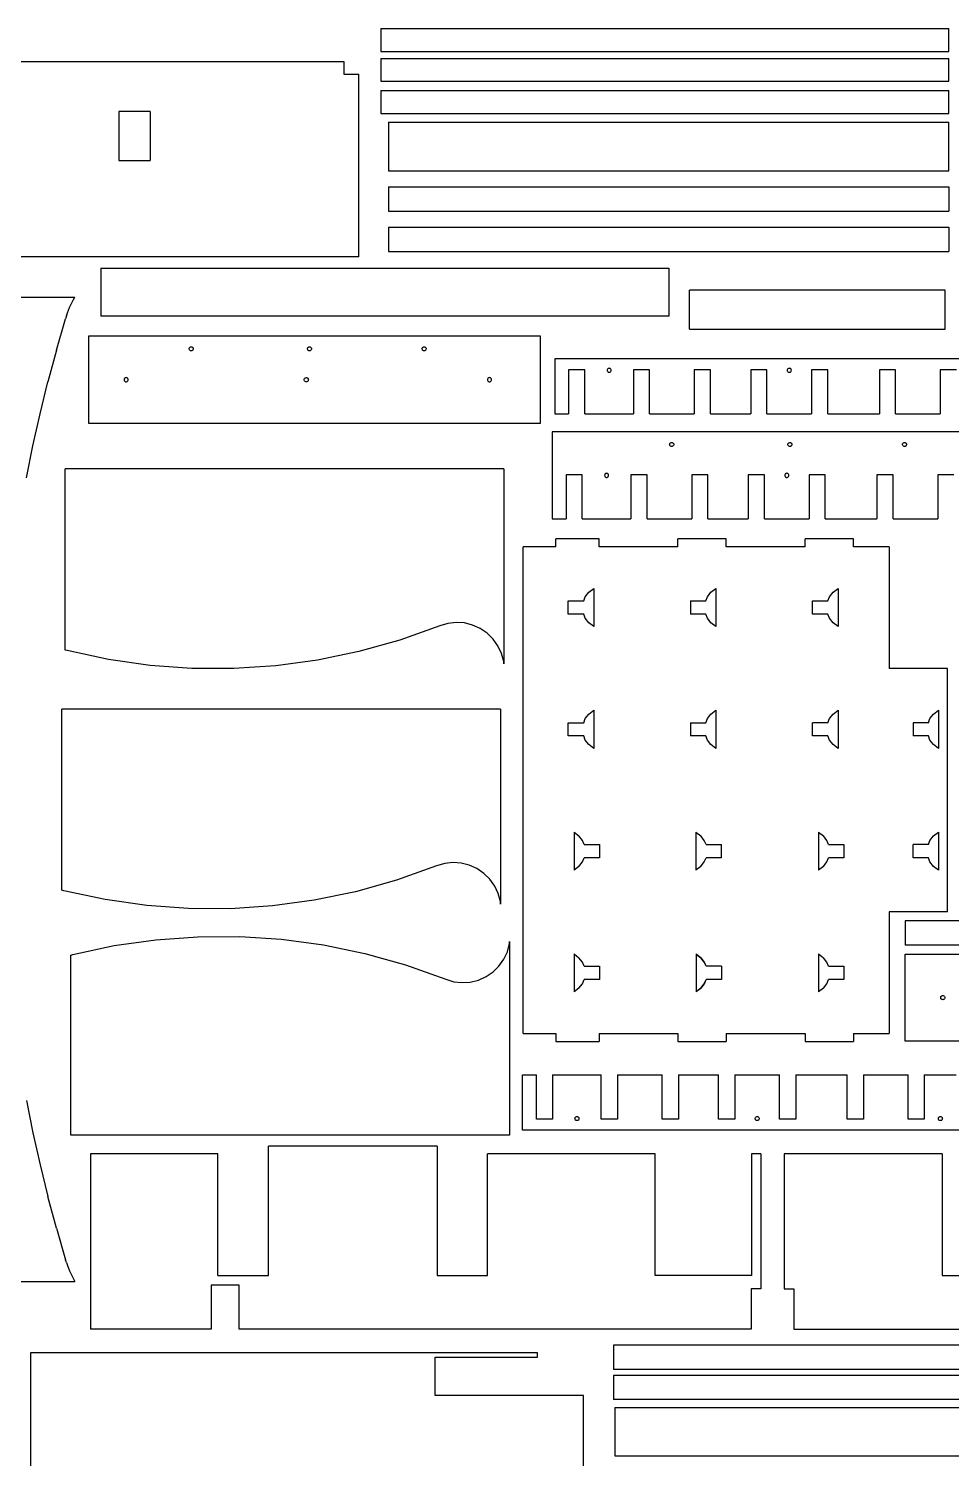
# Model space of a CAD drawing. Extents: x -2756 to 2933, y -1489 to 1592.
# Drawn here: x 473 to 1202, y 447 to 1577 of the extents above; entities that cross this region are included whole.
import ezdxf

# ---------------------------------------------------------------- set-up
doc = ezdxf.new("R2010")
doc.units = 0
doc.layers.get('0').update_dxf_attribs({"linetype": 'CONTINUOUS'})

msp = doc.modelspace()

# ---------------------------------------------------------------- linework, layer by layer
for p, q in [((751.4, 1576.6), (1200.2, 1576.6)), ((751.4, 1576.6), (751.4, 1558.6)), ((1200.2, 1558.6), (1200.2, 1576.6)), ((321.6, 1550.6), (722.3, 1550.6)), ((722.3, 1550.6), (722.3, 1540.6)), ((751.4, 1558.6), (1200.2, 1558.6)), ((751.4, 1553), (1200.2, 1553)), ((751.4, 1553), (751.4, 1535)), ((1200.2, 1535), (1200.2, 1553)), ((722.3, 1540.6), (734.2, 1540.6)), ((734.2, 1396.3), (734.2, 1540.6)), ((751.4, 1535), (1200.2, 1535)), ((751.4, 1527.6), (1200.2, 1527.6)), ((751.4, 1527.6), (751.4, 1509.6)), ((1200.2, 1509.6), (1200.2, 1527.6)), ((569.2, 1511.2), (544.4, 1511.2)), ((544.4, 1511.2), (544.4, 1472.5)), ((569.2, 1511.2), (569.2, 1472.5)), ((751.4, 1509.6), (1200.2, 1509.6)), ((757.4, 1502.6), (757.4, 1464.2)), ((757.4, 1502.6), (1200.2, 1502.6)), ((1200.2, 1464.2), (1200.2, 1502.6)), ((544.4, 1472.5), (569.2, 1472.5)), ((757.4, 1464.2), (1200.2, 1464.2)), ((757.4, 1451.6), (757.4, 1432.4)), ((757.4, 1451.6), (1200.2, 1451.6)), ((1200.2, 1451.6), (1200.2, 1432.4)), ((757.4, 1432.4), (1200.2, 1432.4)), ((757.4, 1419.6), (757.4, 1400.4)), ((757.4, 1419.6), (1200.2, 1419.6)), ((1200.2, 1419.6), (1200.2, 1400.4)), ((734.2, 1396.3), (307.6, 1396.3)), ((757.4, 1400.4), (1200.2, 1400.4)), ((530.2, 1387.4), (979, 1387.4)), ((530.2, 1387.4), (530.2, 1349.5)), ((979, 1387.4), (979, 1349.5)), ((1197.3, 1369.8), (995.2, 1369.8)), ((995.2, 1339.2), (995.2, 1369.8)), ((1197.3, 1339.2), (1197.3, 1369.8)), ((439.5, 1364.4), (509.7, 1364.4)), ((504.7, 1354), (505.6, 1356.2)), ((505.6, 1356.2), (506.6, 1358.4)), ((506.6, 1358.4), (507.6, 1360.5)), ((507.6, 1360.5), (508.7, 1362.6)), ((508.7, 1362.6), (509.7, 1364.4)), ((495.2, 1322.5), (502.4, 1347.4)), ((503.1, 1349.6), (502.4, 1347.4)), ((503.1, 1349.6), (503.9, 1351.9)), ((503.9, 1351.9), (504.7, 1354)), ((979, 1349.5), (530.2, 1349.5)), ((877.5, 1333.6), (520.4, 1333.6)), ((520.4, 1333.6), (520.4, 1264.7)), ((877.5, 1264.7), (877.5, 1333.6)), ((995.2, 1339.2), (1197.3, 1339.2)), ((495.2, 1322.5), (488.5, 1297.5)), ((600, 1323.6), (600.1, 1324)), ((600.1, 1323.2), (600, 1323.6)), ((600.1, 1324), (600.3, 1324.4)), ((600.3, 1322.8), (600.1, 1323.2)), ((600.3, 1324.4), (600.5, 1324.7)), ((600.5, 1322.5), (600.3, 1322.8)), ((600.5, 1324.7), (600.8, 1325)), ((600.8, 1322.2), (600.5, 1322.5)), ((600.8, 1325), (601.2, 1325.2)), ((601.2, 1322.1), (600.8, 1322.2)), ((601.2, 1325.2), (601.6, 1325.2)), ((601.6, 1325.2), (602.1, 1325.2)), ((602.1, 1325.2), (602.4, 1325)), ((602.4, 1322.2), (602.1, 1322.1)), ((602.4, 1325), (602.8, 1324.7)), ((602.8, 1322.5), (602.4, 1322.2)), ((602.8, 1324.7), (603, 1324.4)), ((603, 1322.8), (602.8, 1322.5)), ((603, 1324.4), (603.2, 1324)), ((603.2, 1323.2), (603, 1322.8)), ((603.2, 1324), (603.2, 1323.6)), ((603.2, 1323.6), (603.2, 1323.2)), ((693.4, 1323.6), (693.5, 1324)), ((693.5, 1323.2), (693.4, 1323.6)), ((693.5, 1324), (693.7, 1324.4)), ((693.7, 1322.8), (693.5, 1323.2)), ((693.7, 1324.4), (693.9, 1324.7)), ((693.9, 1322.5), (693.7, 1322.8)), ((693.9, 1324.7), (694.2, 1325)), ((694.2, 1322.2), (693.9, 1322.5)), ((694.2, 1325), (694.6, 1325.2)), ((694.6, 1322.1), (694.2, 1322.2)), ((694.6, 1325.2), (695, 1325.2)), ((695, 1325.2), (695.5, 1325.2)), ((695.5, 1325.2), (695.8, 1325)), ((695.8, 1322.2), (695.5, 1322.1)), ((695.8, 1325), (696.2, 1324.7)), ((696.2, 1322.5), (695.8, 1322.2)), ((696.2, 1324.7), (696.4, 1324.4)), ((696.4, 1322.8), (696.2, 1322.5)), ((696.4, 1324.4), (696.6, 1324)), ((696.6, 1323.2), (696.4, 1322.8)), ((696.6, 1324), (696.6, 1323.6)), ((696.6, 1323.6), (696.6, 1323.2)), ((784, 1323.6), (784.1, 1324)), ((784.1, 1323.2), (784, 1323.6)), ((784.1, 1324), (784.3, 1324.4)), ((784.3, 1322.8), (784.1, 1323.2)), ((784.3, 1324.4), (784.5, 1324.7)), ((784.5, 1322.5), (784.3, 1322.8)), ((784.5, 1324.7), (784.8, 1325)), ((784.8, 1322.2), (784.5, 1322.5)), ((784.8, 1325), (785.2, 1325.2)), ((785.2, 1322.1), (784.8, 1322.2)), ((785.2, 1325.2), (785.6, 1325.2)), ((785.6, 1325.2), (786.1, 1325.2)), ((786.1, 1325.2), (786.4, 1325)), ((786.4, 1322.2), (786.1, 1322.1)), ((786.4, 1325), (786.8, 1324.7)), ((786.8, 1322.5), (786.4, 1322.2)), ((786.8, 1324.7), (787, 1324.4)), ((787, 1322.8), (786.8, 1322.5)), ((787, 1324.4), (787.2, 1324)), ((787.2, 1323.2), (787, 1322.8)), ((787.2, 1324), (787.2, 1323.6)), ((787.2, 1323.6), (787.2, 1323.2)), ((601.6, 1322), (601.2, 1322.1)), ((602.1, 1322.1), (601.6, 1322)), ((695, 1322), (694.6, 1322.1)), ((695.5, 1322.1), (695, 1322)), ((785.6, 1322), (785.2, 1322.1)), ((786.1, 1322.1), (785.6, 1322)), ((1278.7, 1315.6), (888.8, 1315.6)), ((888.8, 1315.6), (888.8, 1272.1)), ((548.7, 1299.6), (548.6, 1299.2)), ((548.8, 1300), (548.7, 1299.6)), ((549.1, 1300.3), (548.8, 1300)), ((549.4, 1300.6), (549.1, 1300.3)), ((549.8, 1300.7), (549.4, 1300.6)), ((550.2, 1300.8), (549.8, 1300.7)), ((550.6, 1300.7), (550.2, 1300.8)), ((551, 1300.6), (550.6, 1300.7)), ((551.3, 1300.3), (551, 1300.6)), ((551.6, 1300), (551.3, 1300.3)), ((551.8, 1299.6), (551.6, 1300)), ((551.8, 1299.2), (551.8, 1299.6)), ((691, 1299.6), (691.2, 1300)), ((691, 1299.2), (691, 1299.6)), ((691.2, 1300), (691.4, 1300.3)), ((691.4, 1300.3), (691.8, 1300.6)), ((691.8, 1300.6), (692.2, 1300.7)), ((692.2, 1300.7), (692.6, 1300.8)), ((692.6, 1300.8), (693, 1300.7)), ((693, 1300.7), (693.4, 1300.6)), ((693.4, 1300.6), (693.7, 1300.3)), ((693.7, 1300.3), (694, 1300)), ((694, 1300), (694.1, 1299.6)), ((694.1, 1299.6), (694.2, 1299.2)), ((835.9, 1300), (835.7, 1299.6)), ((835.7, 1299.6), (835.7, 1299.2)), ((836.1, 1300.3), (835.9, 1300)), ((836.5, 1300.6), (836.1, 1300.3)), ((836.8, 1300.7), (836.5, 1300.6)), ((837.3, 1300.8), (836.8, 1300.7)), ((837.7, 1300.7), (837.3, 1300.8)), ((838.1, 1300.6), (837.7, 1300.7)), ((838.4, 1300.3), (838.1, 1300.6)), ((838.6, 1300), (838.4, 1300.3)), ((838.8, 1299.6), (838.6, 1300)), ((838.9, 1299.2), (838.8, 1299.6)), ((899.8, 1307), (899.8, 1272.1)), ((912.6, 1307), (899.8, 1307)), ((912.6, 1272.1), (912.6, 1307)), ((930.3, 1307), (930.2, 1306.6)), ((930.2, 1306.6), (930.3, 1306.2)), ((930.4, 1307.4), (930.3, 1307)), ((930.3, 1306.2), (930.4, 1305.8)), ((930.7, 1307.7), (930.4, 1307.4)), ((930.4, 1305.8), (930.7, 1305.4)), ((931, 1308), (930.7, 1307.7)), ((930.7, 1305.4), (931, 1305.2)), ((931.4, 1308.1), (931, 1308)), ((931, 1305.2), (931.4, 1305)), ((931.8, 1308.2), (931.4, 1308.1)), ((931.4, 1305), (931.8, 1305)), ((932.2, 1308.1), (931.8, 1308.2)), ((931.8, 1305), (932.2, 1305)), ((932.6, 1308), (932.2, 1308.1)), ((932.2, 1305), (932.6, 1305.2)), ((932.9, 1307.7), (932.6, 1308)), ((932.6, 1305.2), (932.9, 1305.4)), ((933.2, 1307.4), (932.9, 1307.7)), ((932.9, 1305.4), (933.2, 1305.8)), ((933.4, 1307), (933.2, 1307.4)), ((933.2, 1305.8), (933.4, 1306.2)), ((933.4, 1306.6), (933.4, 1307)), ((933.4, 1306.2), (933.4, 1306.6)), ((951, 1307), (951, 1272.1)), ((963.8, 1307), (951, 1307)), ((963.8, 1272.1), (963.8, 1307)), ((999.1, 1307), (999.1, 1272.1)), ((1011.9, 1307), (999.1, 1307)), ((1011.9, 1272.1), (1011.9, 1307)), ((1043.7, 1307), (1043.7, 1272.1)), ((1056.5, 1307), (1043.7, 1307)), ((1056.5, 1272.1), (1056.5, 1307)), ((1072.8, 1307.4), (1072.6, 1307)), ((1072.6, 1307), (1072.6, 1306.6)), ((1072.6, 1306.6), (1072.6, 1306.2)), ((1072.6, 1306.2), (1072.8, 1305.8)), ((1073, 1307.7), (1072.8, 1307.4)), ((1072.8, 1305.8), (1073, 1305.4)), ((1073.4, 1308), (1073, 1307.7)), ((1073, 1305.4), (1073.4, 1305.2)), ((1073.8, 1308.1), (1073.4, 1308)), ((1073.4, 1305.2), (1073.8, 1305)), ((1074.2, 1308.2), (1073.8, 1308.1)), ((1073.8, 1305), (1074.2, 1305)), ((1074.6, 1308.1), (1074.2, 1308.2)), ((1074.2, 1305), (1074.6, 1305)), ((1075, 1308), (1074.6, 1308.1)), ((1074.6, 1305), (1075, 1305.2)), ((1075.3, 1307.7), (1075, 1308)), ((1075, 1305.2), (1075.3, 1305.4)), ((1075.6, 1307.4), (1075.3, 1307.7)), ((1075.3, 1305.4), (1075.6, 1305.8)), ((1075.7, 1307), (1075.6, 1307.4)), ((1075.6, 1305.8), (1075.7, 1306.2)), ((1075.8, 1306.6), (1075.7, 1307)), ((1075.7, 1306.2), (1075.8, 1306.6)), ((1091.8, 1307), (1091.8, 1272.1)), ((1104.6, 1307), (1091.8, 1307)), ((1104.6, 1272.1), (1104.6, 1307)), ((1145.3, 1307), (1145.3, 1272.1)), ((1158.1, 1307), (1145.3, 1307)), ((1158.1, 1272.1), (1158.1, 1307)), ((1193.4, 1307), (1193.4, 1272.1)), ((1206.2, 1307), (1193.4, 1307)), ((482.3, 1272.3), (488.5, 1297.5)), ((548.6, 1299.2), (548.7, 1298.8)), ((548.7, 1298.8), (548.8, 1298.4)), ((548.8, 1298.4), (549.1, 1298)), ((549.1, 1298), (549.4, 1297.8)), ((549.4, 1297.8), (549.8, 1297.6)), ((549.8, 1297.6), (550.2, 1297.6)), ((550.2, 1297.6), (550.6, 1297.6)), ((550.6, 1297.6), (551, 1297.8)), ((551, 1297.8), (551.3, 1298)), ((551.3, 1298), (551.6, 1298.4)), ((551.6, 1298.4), (551.8, 1298.8)), ((551.8, 1298.8), (551.8, 1299.2)), ((691, 1298.8), (691, 1299.2)), ((691.2, 1298.4), (691, 1298.8)), ((691.4, 1298), (691.2, 1298.4)), ((691.8, 1297.8), (691.4, 1298)), ((692.2, 1297.6), (691.8, 1297.8)), ((692.6, 1297.6), (692.2, 1297.6)), ((693, 1297.6), (692.6, 1297.6)), ((693.4, 1297.8), (693, 1297.6)), ((693.7, 1298), (693.4, 1297.8)), ((694, 1298.4), (693.7, 1298)), ((694.1, 1298.8), (694, 1298.4)), ((694.2, 1299.2), (694.1, 1298.8)), ((835.7, 1299.2), (835.7, 1298.8)), ((835.7, 1298.8), (835.9, 1298.4)), ((835.9, 1298.4), (836.1, 1298)), ((836.1, 1298), (836.5, 1297.8)), ((836.5, 1297.8), (836.8, 1297.6)), ((836.8, 1297.6), (837.3, 1297.6)), ((837.3, 1297.6), (837.7, 1297.6)), ((837.7, 1297.6), (838.1, 1297.8)), ((838.1, 1297.8), (838.4, 1298)), ((838.4, 1298), (838.6, 1298.4)), ((838.6, 1298.4), (838.8, 1298.8)), ((838.8, 1298.8), (838.9, 1299.2)), ((476.6, 1247), (482.3, 1272.3)), ((888.8, 1272.1), (899.8, 1272.1)), ((912.6, 1272.1), (951, 1272.1)), ((963.8, 1272.1), (999.1, 1272.1)), ((1011.9, 1272.1), (1043.7, 1272.1)), ((1056.5, 1272.1), (1091.8, 1272.1)), ((1104.6, 1272.1), (1145.3, 1272.1)), ((1158.1, 1272.1), (1193.4, 1272.1)), ((520.4, 1264.7), (877.5, 1264.7)), ((1276.7, 1258), (886.8, 1258)), ((886.8, 1258), (886.8, 1189.1)), ((471.5, 1221.7), (476.6, 1247)), ((979.6, 1248), (979.7, 1248.4)), ((979.7, 1247.6), (979.6, 1248)), ((979.7, 1248.4), (979.9, 1248.8)), ((979.9, 1247.2), (979.7, 1247.6)), ((979.9, 1248.8), (980.1, 1249.1)), ((980.1, 1246.9), (979.9, 1247.2)), ((980.1, 1249.1), (980.4, 1249.4)), ((980.4, 1246.6), (980.1, 1246.9)), ((980.4, 1249.4), (980.8, 1249.6)), ((980.8, 1246.5), (980.4, 1246.6)), ((980.8, 1249.6), (981.2, 1249.6)), ((981.2, 1246.4), (980.8, 1246.5)), ((981.2, 1249.6), (981.7, 1249.6)), ((981.7, 1246.5), (981.2, 1246.4)), ((981.7, 1249.6), (982, 1249.4)), ((982, 1246.6), (981.7, 1246.5)), ((982, 1249.4), (982.4, 1249.1)), ((982.4, 1246.9), (982, 1246.6)), ((982.4, 1249.1), (982.6, 1248.8)), ((982.6, 1247.2), (982.4, 1246.9)), ((982.6, 1248.8), (982.8, 1248.4)), ((982.8, 1247.6), (982.6, 1247.2)), ((982.8, 1248.4), (982.8, 1248)), ((982.8, 1248), (982.8, 1247.6)), ((1073, 1248), (1073.1, 1248.4)), ((1073.1, 1247.6), (1073, 1248)), ((1073.1, 1248.4), (1073.3, 1248.8)), ((1073.3, 1247.2), (1073.1, 1247.6)), ((1073.3, 1248.8), (1073.5, 1249.1)), ((1073.5, 1246.9), (1073.3, 1247.2)), ((1073.5, 1249.1), (1073.8, 1249.4)), ((1073.8, 1246.6), (1073.5, 1246.9)), ((1073.8, 1249.4), (1074.2, 1249.6)), ((1074.2, 1246.5), (1073.8, 1246.6)), ((1074.2, 1249.6), (1074.6, 1249.6)), ((1074.6, 1246.4), (1074.2, 1246.5)), ((1074.6, 1249.6), (1075.1, 1249.6)), ((1075.1, 1246.5), (1074.6, 1246.4)), ((1075.1, 1249.6), (1075.4, 1249.4)), ((1075.4, 1246.6), (1075.1, 1246.5)), ((1075.4, 1249.4), (1075.8, 1249.1)), ((1075.8, 1246.9), (1075.4, 1246.6)), ((1075.8, 1249.1), (1076, 1248.8)), ((1076, 1247.2), (1075.8, 1246.9)), ((1076, 1248.8), (1076.2, 1248.4)), ((1076.2, 1247.6), (1076, 1247.2)), ((1076.2, 1248.4), (1076.2, 1248)), ((1076.2, 1248), (1076.2, 1247.6)), ((1163.6, 1248), (1163.7, 1248.4)), ((1163.7, 1247.6), (1163.6, 1248)), ((1163.7, 1248.4), (1163.9, 1248.8)), ((1163.9, 1247.2), (1163.7, 1247.6)), ((1163.9, 1248.8), (1164.1, 1249.1)), ((1164.1, 1246.9), (1163.9, 1247.2)), ((1164.1, 1249.1), (1164.4, 1249.4)), ((1164.4, 1246.6), (1164.1, 1246.9)), ((1164.4, 1249.4), (1164.8, 1249.6)), ((1164.8, 1246.5), (1164.4, 1246.6)), ((1164.8, 1249.6), (1165.2, 1249.6)), ((1165.2, 1246.4), (1164.8, 1246.5)), ((1165.2, 1249.6), (1165.7, 1249.6)), ((1165.7, 1246.5), (1165.2, 1246.4)), ((1165.7, 1249.6), (1166, 1249.4)), ((1166, 1246.6), (1165.7, 1246.5)), ((1166, 1249.4), (1166.4, 1249.1)), ((1166.4, 1246.9), (1166, 1246.6)), ((1166.4, 1249.1), (1166.6, 1248.8)), ((1166.6, 1247.2), (1166.4, 1246.9)), ((1166.6, 1248.8), (1166.8, 1248.4)), ((1166.8, 1247.6), (1166.6, 1247.2)), ((1166.8, 1248.4), (1166.8, 1248)), ((1166.8, 1248), (1166.8, 1247.6)), ((848.6, 1228.6), (502, 1228.6)), ((502, 1085.5), (502, 1228.6)), ((848.6, 1228.6), (848.6, 1074.6)), ((897.8, 1224), (897.8, 1189.1)), ((910.6, 1224), (897.8, 1224)), ((910.6, 1189.1), (910.6, 1224)), ((928.3, 1224), (928.2, 1223.6)), ((928.2, 1223.6), (928.3, 1223.2)), ((928.4, 1224.4), (928.3, 1224)), ((928.3, 1223.2), (928.4, 1222.8)), ((928.7, 1224.7), (928.4, 1224.4)), ((928.4, 1222.8), (928.7, 1222.4)), ((929, 1225), (928.7, 1224.7)), ((928.7, 1222.4), (929, 1222.2)), ((929.4, 1225.1), (929, 1225)), ((929, 1222.2), (929.4, 1222)), ((929.8, 1225.2), (929.4, 1225.1)), ((929.4, 1222), (929.8, 1222)), ((930.2, 1225.1), (929.8, 1225.2)), ((929.8, 1222), (930.2, 1222)), ((930.6, 1225), (930.2, 1225.1)), ((930.2, 1222), (930.6, 1222.2)), ((930.9, 1224.7), (930.6, 1225)), ((930.6, 1222.2), (930.9, 1222.4)), ((931.2, 1224.4), (930.9, 1224.7)), ((930.9, 1222.4), (931.2, 1222.8)), ((931.4, 1224), (931.2, 1224.4)), ((931.2, 1222.8), (931.4, 1223.2)), ((931.4, 1223.6), (931.4, 1224)), ((931.4, 1223.2), (931.4, 1223.6)), ((949, 1224), (949, 1189.1)), ((961.8, 1224), (949, 1224)), ((961.8, 1189.1), (961.8, 1224)), ((997.1, 1224), (997.1, 1189.1)), ((1009.9, 1224), (997.1, 1224)), ((1009.9, 1189.1), (1009.9, 1224)), ((1041.7, 1224), (1041.7, 1189.1)), ((1054.5, 1224), (1041.7, 1224)), ((1054.5, 1189.1), (1054.5, 1224)), ((1070.8, 1224.4), (1070.6, 1224)), ((1070.6, 1224), (1070.6, 1223.6)), ((1070.6, 1223.6), (1070.6, 1223.2)), ((1070.6, 1223.2), (1070.8, 1222.8)), ((1071, 1224.7), (1070.8, 1224.4)), ((1070.8, 1222.8), (1071, 1222.4)), ((1071.4, 1225), (1071, 1224.7)), ((1071, 1222.4), (1071.4, 1222.2)), ((1071.8, 1225.1), (1071.4, 1225)), ((1071.4, 1222.2), (1071.8, 1222)), ((1072.2, 1225.2), (1071.8, 1225.1)), ((1071.8, 1222), (1072.2, 1222)), ((1072.6, 1225.1), (1072.2, 1225.2)), ((1072.2, 1222), (1072.6, 1222)), ((1073, 1225), (1072.6, 1225.1)), ((1072.6, 1222), (1073, 1222.2)), ((1073.3, 1224.7), (1073, 1225)), ((1073, 1222.2), (1073.3, 1222.4)), ((1073.6, 1224.4), (1073.3, 1224.7)), ((1073.3, 1222.4), (1073.6, 1222.8)), ((1073.7, 1224), (1073.6, 1224.4)), ((1073.6, 1222.8), (1073.7, 1223.2)), ((1073.8, 1223.6), (1073.7, 1224)), ((1073.7, 1223.2), (1073.8, 1223.6)), ((1089.8, 1224), (1089.8, 1189.1)), ((1102.6, 1224), (1089.8, 1224)), ((1102.6, 1189.1), (1102.6, 1224)), ((1143.3, 1224), (1143.3, 1189.1)), ((1156.1, 1224), (1143.3, 1224)), ((1156.1, 1189.1), (1156.1, 1224)), ((1191.4, 1224), (1191.4, 1189.1)), ((1204.2, 1224), (1191.4, 1224)), ((886.8, 1189.1), (897.8, 1189.1)), ((910.6, 1189.1), (949, 1189.1)), ((961.8, 1189.1), (997.1, 1189.1)), ((1009.9, 1189.1), (1041.7, 1189.1)), ((1054.5, 1189.1), (1089.8, 1189.1)), ((1102.6, 1189.1), (1143.3, 1189.1)), ((1156.1, 1189.1), (1191.4, 1189.1)), ((889.8, 1167.1), (864, 1167.1)), ((864, 782.4), (864, 1167.1)), ((924, 1173.3), (889.8, 1173.3)), ((889.8, 1167.1), (889.8, 1173.3)), ((924, 1167.1), (924, 1173.3)), ((986.2, 1167.1), (924, 1167.1)), ((1024.4, 1173.3), (986.2, 1173.3)), ((986.2, 1167.1), (986.2, 1173.3)), ((1024.4, 1167.1), (1024.4, 1173.3)), ((1086.6, 1167.1), (1024.4, 1167.1)), ((1124.8, 1173.3), (1086.6, 1173.3)), ((1086.6, 1167.1), (1086.6, 1173.3)), ((1124.8, 1167.1), (1124.8, 1173.3)), ((1153, 1167.1), (1124.8, 1167.1)), ((1153, 1167.1), (1153, 1071)), ((913, 1127.7), (915.7, 1131.2)), ((915.7, 1131.2), (919.6, 1134.2)), ((919.6, 1134.2), (919.6, 1104.1)), ((1009.4, 1127.7), (1012.2, 1131.2)), ((1009.5, 1127.7), (1012.2, 1131.2)), ((1012.2, 1131.2), (1016.1, 1134.2)), ((1012.2, 1131.2), (1016.1, 1134.1)), ((1016.1, 1134.2), (1016.1, 1134.1)), ((1016.1, 1134.2), (1016.1, 1104.1)), ((1016.1, 1134.1), (1016.1, 1134.2)), ((1016.1, 1134.1), (1016.1, 1104.1)), ((1106, 1127.7), (1108.8, 1131.2)), ((1108.8, 1131.2), (1112.7, 1134.2)), ((1112.7, 1134.2), (1112.7, 1104.1)), ((899.5, 1124.4), (911.7, 1124.4)), ((899.5, 1113.9), (899.5, 1124.4)), ((911.7, 1124.4), (913, 1127.7)), ((996, 1124.4), (996, 1113.9)), ((996, 1124.4), (1008.1, 1124.4)), ((1008.1, 1124.4), (1009.4, 1127.7)), ((1008.1, 1124.4), (1008.2, 1124.4)), ((1008.2, 1124.4), (1009.5, 1127.7)), ((1092.6, 1113.9), (1092.6, 1124.4)), ((1092.6, 1124.4), (1104.7, 1124.4)), ((1104.7, 1124.4), (1106, 1127.7)), ((911.7, 1113.9), (899.5, 1113.9)), ((913, 1110.6), (911.7, 1113.9)), ((915.7, 1107.1), (913, 1110.6)), ((1008.1, 1113.9), (996, 1113.9)), ((1009.4, 1110.6), (1008.1, 1113.9)), ((1008.2, 1113.9), (1008.1, 1113.9)), ((1009.5, 1110.6), (1008.2, 1113.9)), ((1012.2, 1107.1), (1009.4, 1110.6)), ((1012.2, 1107.1), (1009.5, 1110.6)), ((1104.7, 1113.9), (1092.6, 1113.9)), ((1106, 1110.6), (1104.7, 1113.9)), ((1108.8, 1107.1), (1106, 1110.6)), ((798.1, 1104.7), (766.4, 1093.4)), ((804.5, 1106.6), (798.1, 1104.7)), ((811, 1107.3), (804.5, 1106.6)), ((817.5, 1106.9), (811, 1107.3)), ((823.9, 1105.3), (817.5, 1106.9)), ((830, 1102.6), (823.9, 1105.3)), ((835.5, 1098.8), (830, 1102.6)), ((840.2, 1094.2), (835.5, 1098.8)), ((919.6, 1104.1), (915.7, 1107.1)), ((1016.1, 1104.1), (1012.2, 1107.1)), ((1016.1, 1104.1), (1012.2, 1107.1)), ((1016.1, 1104.1), (1016.1, 1104.1)), ((1016.1, 1104.1), (1016.1, 1104.1)), ((1112.7, 1104.1), (1108.8, 1107.1)), ((503.6, 1085.1), (502, 1085.5)), ((536.2, 1078.1), (503.6, 1085.1)), ((766.4, 1093.4), (734.1, 1084.3)), ((844, 1088.8), (840.2, 1094.2)), ((846.8, 1082.9), (844, 1088.8)), ((569.1, 1073.4), (536.2, 1078.1)), ((701.5, 1077.6), (668.5, 1073.1)), ((734.1, 1084.3), (701.5, 1077.6)), ((848.5, 1076.5), (846.8, 1082.9)), ((848.6, 1074.6), (848.5, 1076.5)), ((602.2, 1071), (569.1, 1073.4)), ((635.4, 1070.9), (602.2, 1071)), ((668.5, 1073.1), (635.4, 1070.9)), ((1199.1, 1071), (1153, 1071)), ((1199.1, 878.5), (1199.1, 1071)), ((846, 1038.8), (499.4, 1038.8)), ((499.4, 895.7), (499.4, 1038.8)), ((846, 1038.8), (846, 884.8)), ((911.7, 1028.1), (913, 1031.4)), ((913, 1031.4), (915.7, 1034.9)), ((915.7, 1034.9), (919.6, 1037.9)), ((919.6, 1037.9), (919.6, 1007.8)), ((1008.2, 1028.1), (1009.5, 1031.4)), ((1009.5, 1031.4), (1012.2, 1034.9)), ((1012.2, 1034.9), (1016.1, 1037.9)), ((1016.1, 1037.9), (1016.1, 1007.8)), ((1104.7, 1028.1), (1106, 1031.4)), ((1106, 1031.4), (1108.8, 1034.9)), ((1108.8, 1034.9), (1112.7, 1037.9)), ((1112.7, 1037.9), (1112.7, 1007.8)), ((1184, 1028.1), (1185.3, 1031.4)), ((1185.3, 1031.4), (1188.1, 1034.9)), ((1188.1, 1034.9), (1192, 1037.9)), ((1192, 1037.9), (1192, 1007.8)), ((899.5, 1017.6), (899.5, 1028.1)), ((899.5, 1028.1), (911.7, 1028.1)), ((911.7, 1017.6), (899.5, 1017.6)), ((913, 1014.3), (911.7, 1017.6)), ((996, 1028.1), (1008.2, 1028.1)), ((996, 1028.1), (996, 1017.6)), ((1008.2, 1017.6), (996, 1017.6)), ((1009.5, 1014.3), (1008.2, 1017.6)), ((1104.7, 1028.1), (1092.6, 1028.1)), ((1092.6, 1017.6), (1092.6, 1028.1)), ((1104.7, 1017.6), (1092.6, 1017.6)), ((1106, 1014.3), (1104.7, 1017.6)), ((1184, 1028.1), (1171.9, 1028.1)), ((1171.9, 1028.1), (1171.9, 1017.6)), ((1184, 1017.6), (1171.9, 1017.6)), ((1185.3, 1014.3), (1184, 1017.6)), ((915.7, 1010.8), (913, 1014.3)), ((919.6, 1007.8), (915.7, 1010.8)), ((1012.2, 1010.8), (1009.5, 1014.3)), ((1016.1, 1007.8), (1012.2, 1010.8)), ((1108.8, 1010.8), (1106, 1014.3)), ((1112.7, 1007.8), (1108.8, 1010.8)), ((1188.1, 1010.8), (1185.3, 1014.3)), ((1192, 1007.8), (1188.1, 1010.8)), ((904.1, 941.6), (908, 938.6)), ((904.1, 941.6), (904.1, 911.5)), ((910.7, 935.1), (908, 938.6)), ((1000.4, 941.6), (1004.3, 938.6)), ((1000.4, 941.6), (1000.4, 911.5)), ((1007, 935.1), (1004.3, 938.6)), ((1097.2, 941.6), (1101.1, 938.6)), ((1097.2, 941.6), (1097.2, 911.5)), ((1103.8, 935.1), (1101.1, 938.6)), ((1185.3, 935.1), (1188.1, 938.6)), ((1188.1, 938.6), (1192, 941.6)), ((1192, 941.6), (1192, 911.5)), ((912.1, 931.8), (910.7, 935.1)), ((912.1, 931.8), (924.2, 931.8)), ((924.2, 931.8), (924.2, 921.3)), ((1008.4, 931.8), (1007, 935.1)), ((1008.4, 931.8), (1020.6, 931.8)), ((1020.6, 921.3), (1020.6, 931.8)), ((1105.1, 931.8), (1103.8, 935.1)), ((1105.1, 931.8), (1117.3, 931.8)), ((1117.3, 931.8), (1117.3, 921.3)), ((1184, 931.8), (1171.9, 931.8)), ((1171.9, 921.3), (1171.9, 931.8)), ((1184, 931.8), (1185.3, 935.1)), ((801.9, 916.8), (795.5, 914.9)), ((808.4, 917.5), (801.9, 916.8)), ((814.9, 917.1), (808.4, 917.5)), ((821.3, 915.5), (814.9, 917.1)), ((827.4, 912.8), (821.3, 915.5)), ((908, 914.5), (910.7, 918.1)), ((910.7, 918.1), (912.1, 921.3)), ((924.2, 921.3), (912.1, 921.3)), ((1004.3, 914.5), (1007, 918.1)), ((1007, 918.1), (1008.4, 921.3)), ((1020.6, 921.3), (1008.4, 921.3)), ((1101.1, 914.5), (1103.8, 918.1)), ((1103.8, 918.1), (1105.1, 921.3)), ((1117.3, 921.3), (1105.1, 921.3)), ((1184, 921.3), (1171.9, 921.3)), ((1185.3, 918.1), (1184, 921.3)), ((1188.1, 914.5), (1185.3, 918.1)), ((795.5, 914.9), (763.8, 903.6)), ((832.9, 909), (827.4, 912.8)), ((837.6, 904.4), (832.9, 909)), ((841.4, 899), (837.6, 904.4)), ((908, 914.5), (904.1, 911.5)), ((1004.3, 914.5), (1000.4, 911.5)), ((1101.1, 914.5), (1097.2, 911.5)), ((1192, 911.5), (1188.1, 914.5)), ((501, 895.3), (499.4, 895.7)), ((533.6, 888.3), (501, 895.3)), ((731.5, 894.5), (698.9, 887.8)), ((763.8, 903.6), (731.5, 894.5)), ((844.2, 893.1), (841.4, 899)), ((845.9, 886.7), (844.2, 893.1)), ((566.5, 883.6), (533.6, 888.3)), ((599.6, 881.2), (566.5, 883.6)), ((665.9, 883.3), (632.8, 881.1)), ((698.9, 887.8), (665.9, 883.3)), ((846, 884.8), (845.9, 886.7)), ((632.8, 881.1), (599.6, 881.2)), ((1153, 878.5), (1153, 782.4)), ((1199.1, 878.5), (1153, 878.5)), ((1165.7, 871.5), (1165.7, 852.3)), ((1614.5, 871.5), (1165.7, 871.5)), ((573.7, 856.6), (606.8, 859)), ((606.8, 859), (640, 859.1)), ((640, 859.1), (673.1, 857)), ((508.2, 845), (540.8, 852)), ((540.8, 852), (573.7, 856.6)), ((673.1, 857), (706.1, 852.5)), ((706.1, 852.5), (738.7, 845.7)), ((851.4, 847.1), (853.1, 853.5)), ((853.1, 853.5), (853.2, 855.2)), ((853.2, 855.2), (853.2, 702.2)), ((1614.5, 852.3), (1165.7, 852.3)), ((506.6, 844.5), (508.2, 845)), ((506.6, 702.2), (506.6, 844.5)), ((738.7, 845.7), (771, 836.7)), ((771, 836.7), (802.7, 825.3)), ((844.8, 835.8), (848.6, 841.2)), ((848.6, 841.2), (851.4, 847.1)), ((904.1, 845.4), (908, 842.4)), ((904.1, 845.4), (904.1, 815.3)), ((910.7, 838.8), (908, 842.4)), ((912.1, 835.6), (910.7, 838.8)), ((1000.5, 845.4), (1004.4, 842.4)), ((1000.5, 845.4), (1000.5, 845.3)), ((1000.5, 845.3), (1004.3, 842.4)), ((1000.5, 845.3), (1000.5, 815.3)), ((1007, 838.8), (1004.3, 842.4)), ((1007.1, 838.8), (1004.4, 842.4)), ((1008.4, 835.6), (1007, 838.8)), ((1008.5, 835.6), (1007.1, 838.8)), ((1097.2, 845.4), (1101.1, 842.4)), ((1097.2, 845.4), (1097.2, 815.3)), ((1103.8, 838.8), (1101.1, 842.4)), ((1105.1, 835.6), (1103.8, 838.8)), ((1165.6, 845.3), (1522.7, 845.3)), ((1165.6, 776.4), (1165.6, 845.3)), ((802.7, 825.3), (809.1, 823.4)), ((828.5, 824.7), (834.6, 827.4)), ((834.6, 827.4), (840.1, 831.1)), ((840.1, 831.1), (844.8, 835.8)), ((910.7, 821.8), (912.1, 825.1)), ((912.1, 835.6), (924.2, 835.6)), ((924.2, 825.1), (912.1, 825.1)), ((924.2, 835.6), (924.2, 825.1)), ((1007, 821.8), (1008.4, 825.1)), ((1007.1, 821.8), (1008.5, 825.1)), ((1008.5, 835.6), (1008.4, 835.6)), ((1008.4, 825.1), (1008.5, 825.1)), ((1020.6, 835.6), (1008.5, 835.6)), ((1020.6, 825.1), (1008.5, 825.1)), ((1020.6, 835.6), (1020.6, 825.1)), ((1103.8, 821.8), (1105.1, 825.1)), ((1105.1, 835.6), (1117.3, 835.6)), ((1117.3, 825.1), (1105.1, 825.1)), ((1117.3, 835.6), (1117.3, 825.1)), ((809.1, 823.4), (815.6, 822.7)), ((815.6, 822.7), (822.1, 823.1)), ((822.1, 823.1), (828.5, 824.7)), ((908, 818.3), (904.1, 815.3)), ((908, 818.3), (910.7, 821.8)), ((1004.3, 818.3), (1000.5, 815.3)), ((1004.4, 818.3), (1000.5, 815.3)), ((1000.5, 815.3), (1000.5, 815.3)), ((1004.3, 818.3), (1007, 821.8)), ((1004.4, 818.3), (1007.1, 821.8)), ((1101.1, 818.3), (1097.2, 815.3)), ((1101.1, 818.3), (1103.8, 821.8)), ((1193.8, 810.8), (1193.9, 811.2)), ((1193.9, 810.4), (1193.8, 810.8)), ((1193.9, 811.2), (1194, 811.6)), ((1194, 810), (1193.9, 810.4)), ((1194, 811.6), (1194.3, 811.9)), ((1194.3, 809.7), (1194, 810)), ((1194.3, 811.9), (1194.6, 812.2)), ((1194.6, 809.4), (1194.3, 809.7)), ((1194.6, 812.2), (1195, 812.4)), ((1195, 809.3), (1194.6, 809.4)), ((1195, 812.4), (1195.4, 812.4)), ((1195.4, 809.2), (1195, 809.3)), ((1195.4, 812.4), (1195.8, 812.4)), ((1195.8, 809.3), (1195.4, 809.2)), ((1195.8, 812.4), (1196.2, 812.2)), ((1196.2, 809.4), (1195.8, 809.3)), ((1196.2, 812.2), (1196.5, 811.9)), ((1196.5, 809.7), (1196.2, 809.4)), ((1196.5, 811.9), (1196.8, 811.6)), ((1196.8, 810), (1196.5, 809.7)), ((1196.8, 811.6), (1197, 811.2)), ((1197, 810.4), (1196.8, 810)), ((1197, 811.2), (1197, 810.8)), ((1197, 810.8), (1197, 810.4)), ((864, 782.4), (889.8, 782.4)), ((889.8, 782.4), (889.8, 776.2)), ((924, 782.4), (986.2, 782.4)), ((924, 782.4), (924, 776.2)), ((986.2, 782.4), (986.2, 776.2)), ((1024.4, 782.4), (1086.6, 782.4)), ((1024.4, 782.4), (1024.4, 776.2)), ((1086.6, 782.4), (1086.6, 776.2)), ((1124.8, 782.4), (1153, 782.4)), ((1124.8, 782.4), (1124.8, 776.2)), ((889.8, 776.2), (924, 776.2)), ((986.2, 776.2), (1024.4, 776.2)), ((1024.4, 776.2), (1024.4, 776.2)), ((1086.6, 776.2), (1124.8, 776.2)), ((1522.7, 776.4), (1165.6, 776.4)), ((863.4, 749.7), (874.4, 749.7)), ((863.4, 706.2), (863.4, 749.7)), ((874.4, 714.8), (874.4, 749.7)), ((887.2, 749.7), (887.2, 714.8)), ((887.2, 749.7), (925.6, 749.7)), ((925.6, 714.8), (925.6, 749.7)), ((938.4, 749.7), (938.4, 714.8)), ((938.4, 749.7), (973.7, 749.7)), ((973.7, 714.8), (973.7, 749.7)), ((986.5, 749.7), (986.5, 714.8)), ((986.5, 749.7), (1018.3, 749.7)), ((1018.3, 714.8), (1018.3, 749.7)), ((1031.1, 749.7), (1031.1, 714.8)), ((1031.1, 749.7), (1066.4, 749.7)), ((1066.4, 714.8), (1066.4, 749.7)), ((1079.2, 749.7), (1079.2, 714.8)), ((1079.2, 749.7), (1119.9, 749.7)), ((1119.9, 714.8), (1119.9, 749.7)), ((1132.7, 749.7), (1132.7, 714.8)), ((1132.7, 749.7), (1168, 749.7)), ((1168, 714.8), (1168, 749.7)), ((1180.8, 749.7), (1180.8, 714.8)), ((1180.8, 749.7), (1206.1, 749.7)), ((471.5, 729.4), (476.6, 704)), ((887.2, 714.8), (874.4, 714.8)), ((904.8, 715.2), (904.9, 715.6)), ((904.9, 714.8), (904.8, 715.2)), ((904.9, 715.6), (905, 716)), ((905, 714.4), (904.9, 714.8)), ((905, 716), (905.3, 716.3)), ((905.3, 714.1), (905, 714.4)), ((905.3, 716.3), (905.6, 716.6)), ((905.6, 713.8), (905.3, 714.1)), ((905.6, 716.6), (906, 716.8)), ((906, 713.7), (905.6, 713.8)), ((906, 716.8), (906.4, 716.8)), ((906.4, 713.6), (906, 713.7)), ((906.4, 716.8), (906.8, 716.8)), ((906.8, 713.7), (906.4, 713.6)), ((906.8, 716.8), (907.2, 716.6)), ((907.2, 713.8), (906.8, 713.7)), ((907.2, 716.6), (907.5, 716.3)), ((907.5, 714.1), (907.2, 713.8)), ((907.5, 716.3), (907.8, 716)), ((907.8, 714.4), (907.5, 714.1)), ((907.8, 716), (908, 715.6)), ((908, 714.8), (907.8, 714.4)), ((908, 715.6), (908, 715.2)), ((908, 715.2), (908, 714.8)), ((938.4, 714.8), (925.6, 714.8)), ((986.5, 714.8), (973.7, 714.8)), ((1031.1, 714.8), (1018.3, 714.8)), ((1047.2, 715.6), (1047.4, 716)), ((1047.2, 715.2), (1047.2, 715.6)), ((1047.2, 714.8), (1047.2, 715.2)), ((1047.4, 714.4), (1047.2, 714.8)), ((1047.4, 716), (1047.6, 716.3)), ((1047.6, 714.1), (1047.4, 714.4)), ((1047.6, 716.3), (1048, 716.6)), ((1048, 713.8), (1047.6, 714.1)), ((1048, 716.6), (1048.4, 716.8)), ((1048.4, 713.7), (1048, 713.8)), ((1048.4, 716.8), (1048.8, 716.8)), ((1048.8, 713.6), (1048.4, 713.7)), ((1048.8, 716.8), (1049.2, 716.8)), ((1049.2, 713.7), (1048.8, 713.6)), ((1049.2, 716.8), (1049.6, 716.6)), ((1049.6, 713.8), (1049.2, 713.7)), ((1049.6, 716.6), (1049.9, 716.3)), ((1049.9, 714.1), (1049.6, 713.8)), ((1049.9, 716.3), (1050.2, 716)), ((1050.2, 714.4), (1049.9, 714.1)), ((1050.2, 716), (1050.3, 715.6)), ((1050.3, 714.8), (1050.2, 714.4)), ((1050.3, 715.6), (1050.4, 715.2)), ((1050.4, 715.2), (1050.3, 714.8)), ((1079.2, 714.8), (1066.4, 714.8)), ((1132.7, 714.8), (1119.9, 714.8)), ((1180.8, 714.8), (1168, 714.8)), ((1191.9, 715.6), (1192.1, 716)), ((1191.9, 715.2), (1191.9, 715.6)), ((1191.9, 714.8), (1191.9, 715.2)), ((1192.1, 714.4), (1191.9, 714.8)), ((1192.1, 716), (1192.3, 716.3)), ((1192.3, 714.1), (1192.1, 714.4)), ((1192.3, 716.3), (1192.7, 716.6)), ((1192.7, 713.8), (1192.3, 714.1)), ((1192.7, 716.6), (1193, 716.8)), ((1193, 713.7), (1192.7, 713.8)), ((1193, 716.8), (1193.5, 716.8)), ((1193.5, 713.6), (1193, 713.7)), ((1193.5, 716.8), (1193.9, 716.8)), ((1193.9, 713.7), (1193.5, 713.6)), ((1193.9, 716.8), (1194.3, 716.6)), ((1194.3, 713.8), (1193.9, 713.7)), ((1194.3, 716.6), (1194.6, 716.3)), ((1194.6, 714.1), (1194.3, 713.8)), ((1194.6, 716.3), (1194.8, 716)), ((1194.8, 714.4), (1194.6, 714.1)), ((1194.8, 716), (1195, 715.6)), ((1195, 714.8), (1194.8, 714.4)), ((1195, 715.6), (1195.1, 715.2)), ((1195.1, 715.2), (1195, 714.8)), ((476.6, 704), (482.3, 678.7)), ((853.2, 702.2), (506.6, 702.2)), ((1253.3, 706.2), (863.4, 706.2)), ((795.9, 693.4), (662.7, 693.4)), ((662.7, 591.2), (662.7, 693.4)), ((795.9, 693.4), (795.9, 591.2)), ((482.3, 678.7), (488.5, 653.6)), ((522.2, 687.4), (522.2, 548.9)), ((622.6, 687.4), (522.2, 687.4)), ((622.6, 591.2), (622.6, 687.4)), ((968.1, 687.4), (835.7, 687.4)), ((835.7, 591.2), (835.7, 687.4)), ((968.1, 591.2), (968.1, 687.4)), ((1051.6, 687.4), (1044.3, 687.4)), ((1044.3, 687.4), (1044.3, 591.2)), ((1051.6, 687.4), (1051.6, 580.7)), ((1070.2, 687.4), (1070.2, 580.7)), ((1194.9, 687.4), (1070.2, 687.4)), ((1194.9, 687.4), (1194.9, 591.2)), ((495.2, 628.6), (488.5, 653.6)), ((495.2, 628.6), (502.4, 603.7)), ((503.1, 601.4), (502.4, 603.7)), ((503.1, 601.4), (503.9, 599.2)), ((503.9, 599.2), (504.7, 597)), ((504.7, 597), (505.6, 594.8)), ((505.6, 594.8), (506.6, 592.7)), ((506.6, 592.7), (507.6, 590.6)), ((507.6, 590.6), (508.7, 588.5)), ((508.7, 588.5), (509.7, 586.6)), ((622.6, 591.2), (662.7, 591.2)), ((795.9, 591.2), (835.7, 591.2)), ((1044.3, 591.2), (968.1, 591.2)), ((1194.9, 591.2), (1234.7, 591.2)), ((439.1, 586.6), (509.7, 586.6)), ((617.3, 583.6), (617.3, 548.9)), ((639.5, 583.6), (617.3, 583.6)), ((639.5, 548.9), (639.5, 583.6)), ((1051.6, 580.7), (1044, 580.7)), ((1044, 580.7), (1044, 548.9)), ((1070.2, 580.7), (1077.8, 580.7)), ((1077.8, 580.7), (1077.8, 548.9)), ((617.3, 548.9), (522.2, 548.9)), ((1044, 548.9), (639.5, 548.9)), ((1077.8, 548.9), (1409, 548.9)), ((935.3, 536.1), (935.3, 516.9)), ((1384.1, 536.1), (935.3, 536.1)), ((875.1, 530.2), (474.8, 530.2)), ((474.8, 530.2), (474.8, -383.6)), ((794.3, 496.5), (794.3, 526.8)), ((794.3, 526.8), (875.1, 526.8)), ((875.1, 526.8), (875.1, 530.2)), ((1384.1, 516.9), (935.3, 516.9)), ((935.3, 512.3), (935.3, 493.1)), ((1384.1, 512.3), (935.3, 512.3)), ((911.6, 496.5), (794.3, 496.5)), ((911.6, 328.8), (911.6, 496.5)), ((1384.1, 493.1), (935.3, 493.1)), ((936.2, 487), (1379, 487)), ((936.2, 487), (936.2, 448.6)), ((936.2, 448.6), (1379, 448.6))]:
    msp.add_line(p, q)

doc.saveas('drawing.dxf')
